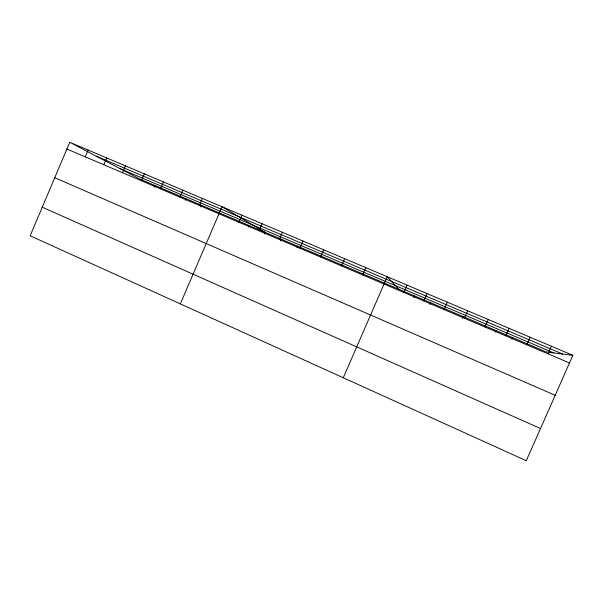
<?xml version="1.0" encoding="UTF-8"?>
<svg xmlns="http://www.w3.org/2000/svg" width="603" height="603" viewBox="0 0 603 603"><rect width="100%" height="100%" fill="white"/><g stroke="black" fill="none" stroke-linecap="round" stroke-linejoin="round"><path stroke-width="0.9" d="M69.76 142.278L30.15 235.788L526.276 460.722L572.85 355.333L69.76 142.278L139.979 179.121L546.378 351.986L572.85 355.333M85.249 156.855L88.136 150.057M103.791 164.747L106.693 157.918M122.515 172.714L125.432 165.855M141.426 180.764L144.366 173.875M154.511 187.164L155.182 185.588M160.526 188.89L163.488 181.97M179.822 197.106L182.799 190.149M185.279 200.264L185.958 198.681M199.314 205.397L202.306 198.41M200.852 206.897L201.538 205.299M180.342 303.882L222.017 206.754L265.124 232.351L264.423 233.964M238.894 222.243L241.931 215.188M248.338 227.112L249.031 225.507M258.989 230.798L262.041 223.705M279.295 239.444L282.37 232.313M280.644 240.876L281.345 239.248M297 247.841L297.709 246.212M299.812 248.172L302.902 241.012M320.54 256.999L323.66 249.8M341.494 265.915L344.63 258.679M362.659 274.923L365.817 267.657M343.28 377.757L387.239 276.724L398.787 289.206M403.852 292.455L407.055 285.121M413.944 297.641L414.676 295.96M423.841 300.965L427.067 293.593M429.947 304.455L430.685 302.774M444.034 309.558L447.275 302.148M462.343 318.248L463.081 316.552M464.423 318.241L467.679 310.794M485.016 326.999L488.294 319.522M495.251 332.261L495.998 330.557M505.811 335.856L509.113 328.341M511.902 339.353L512.656 337.642M526.818 344.795L530.143 337.243M548.044 353.833L551.391 346.243M96.254 156.177L562.705 354.051M119.899 168.584L553.81 352.921M66.895 149.039L569.481 362.953M54.745 177.719L555.197 395.282M42.255 207.213L540.507 428.522"/></g></svg>
